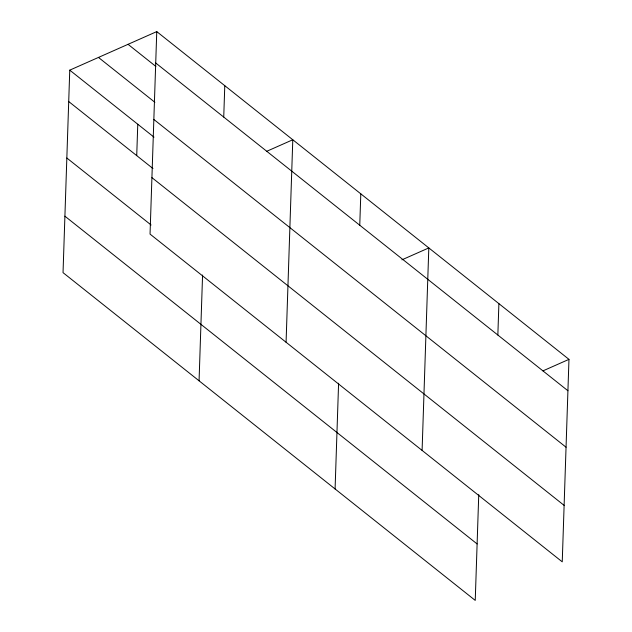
<?xml version="1.0" encoding="UTF-8"?>
<svg xmlns="http://www.w3.org/2000/svg" width="632" height="632" viewBox="0 0 632 632"><rect width="100%" height="100%" fill="white"/><g stroke="black" fill="none" stroke-linecap="round" stroke-linejoin="round"><path stroke-width="0.95" d="M156.76 31.6L150.045 234.093L562.243 561.848L568.966 359.355L156.76 31.6L69.757 70.152L63.034 272.645L475.24 600.4L478.748 494.635M136.725 155.622L137.768 124.228M199.064 380.804L202.572 275.038M223.736 117.07L224.779 85.683M286.075 342.252L292.79 139.759L266.767 151.285M335.086 488.963L338.594 383.197M359.758 225.229L360.801 193.842M422.097 450.411L428.812 247.918L401.897 259.847M497.85 335.031L498.893 303.637M542.943 370.881L568.966 359.355M155.725 62.995L567.923 390.75M128.051 44.319L155.875 66.447M98.466 57.433L154.887 102.289M153.845 119.456L566.051 447.211M69.757 70.152L153.995 137.136M68.714 101.539L152.96 168.531M151.917 177.632L564.123 505.387M66.842 158.008L151.08 224.992M64.906 216.183L477.113 543.939"/></g></svg>
